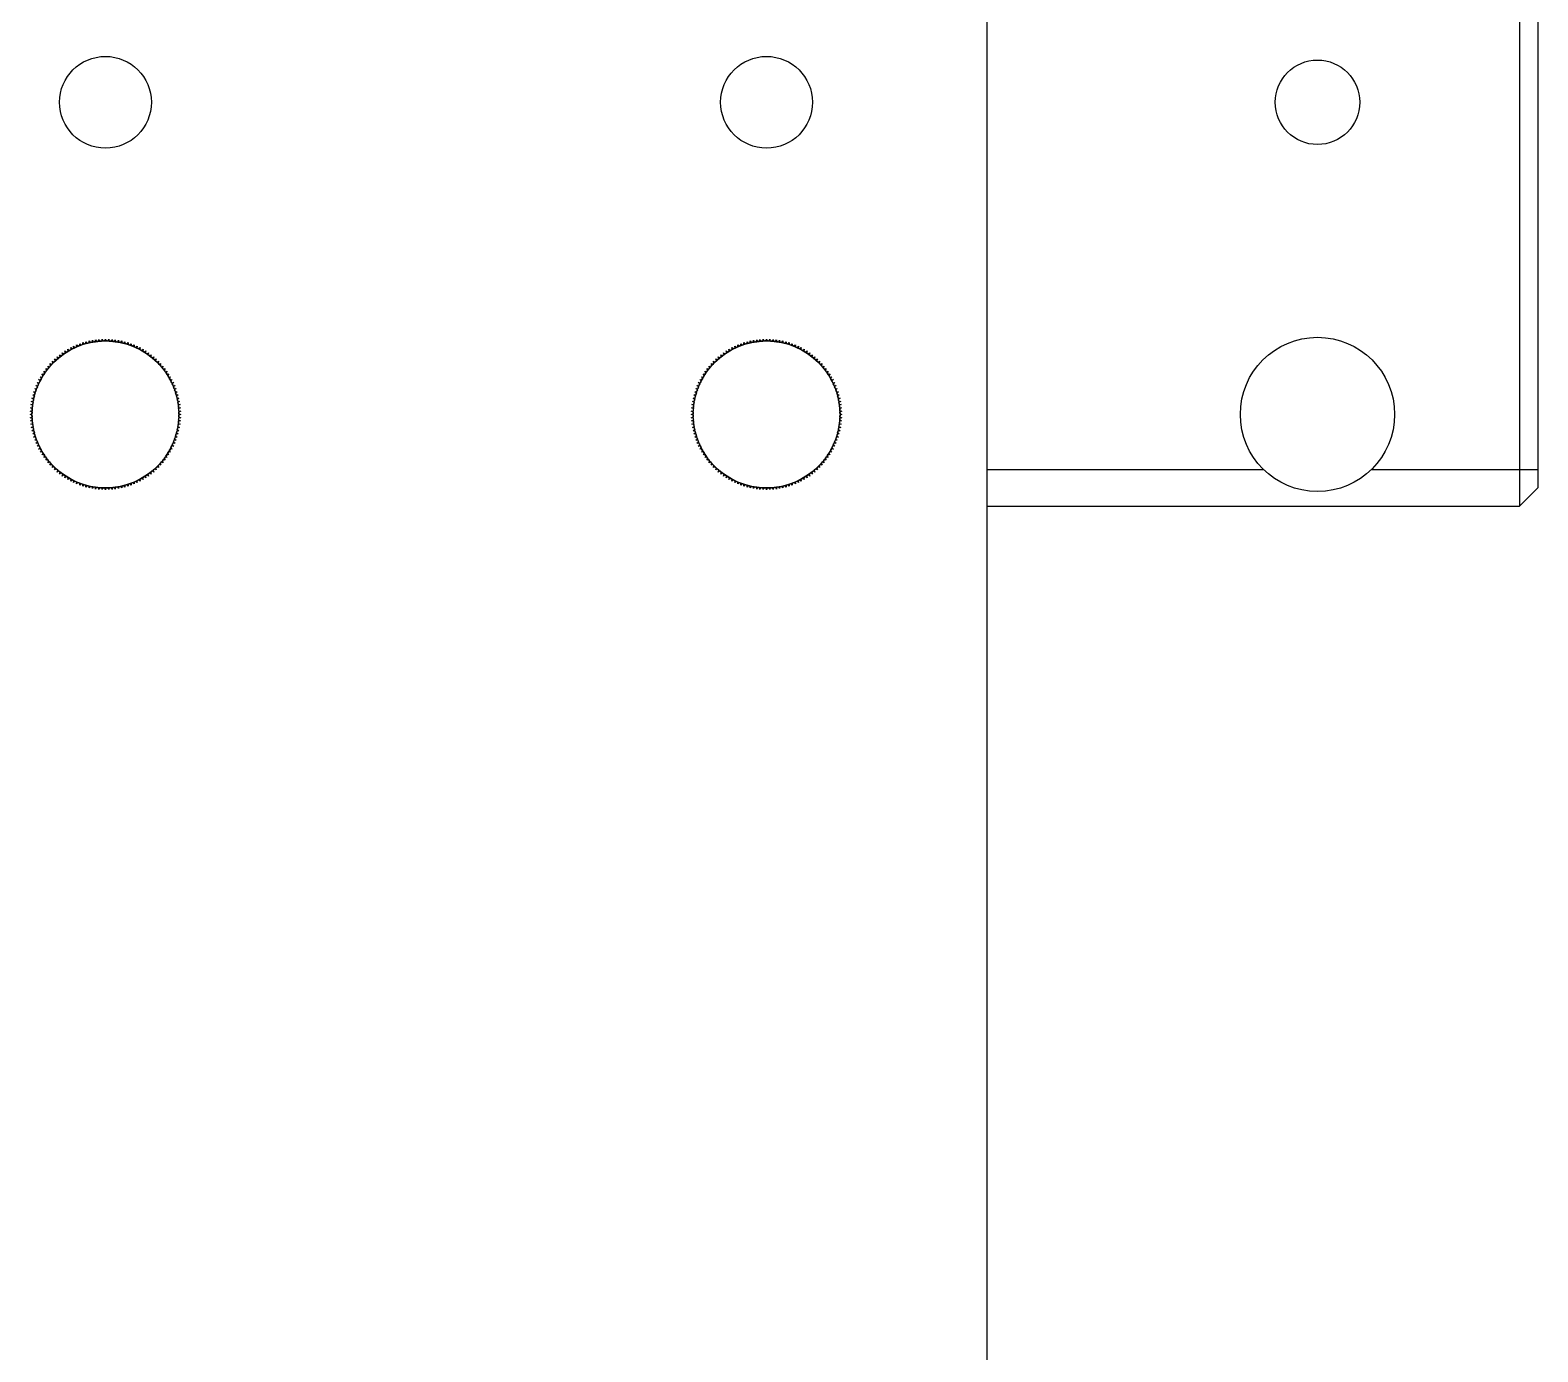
# Model space of a CAD drawing. Header units: millimetres. Extents: x 1409 to 26878, y 589 to 5187.
# Drawn here: x 9309.32 to 9350.37, y 2010.78 to 2046.77 of the extents above; entities that cross this region are included whole.
import ezdxf

# ---------------------------------------------------------------- set-up
doc = ezdxf.new("R2010")
doc.units = ezdxf.units.MM
doc.layers.add('02___PRT_ALL_AXES', color=7, linetype='Continuous')

msp = doc.modelspace()

# ---------------------------------------------------------------- linework, layer by layer
at = {"color": 7, "linetype": 'Continuous'}
for p, q in [((9335.3706, 2123.8091), (9335.3706, 1788.8091)), ((9349.8706, 2063.8091), (9349.8706, 2033.8091)), ((9350.3706, 2063.3091), (9350.3706, 2034.3091)), ((9310.5043, 2038.1671), (9310.5376, 2038.1274)), ((9310.5133, 2038.116), (9310.5043, 2038.1671)), ((9310.5861, 2038.2031), (9310.6177, 2038.162)), ((9310.5929, 2038.1517), (9310.5861, 2038.2031)), ((9310.674, 2038.1839), (9310.6695, 2038.2355)), ((9310.6695, 2038.2355), (9310.6992, 2038.1931)), ((9310.7565, 2038.2125), (9310.7542, 2038.2643)), ((9310.7542, 2038.2643), (9310.782, 2038.2206)), ((9310.8401, 2038.2375), (9310.8401, 2038.2893)), ((9310.8401, 2038.2893), (9310.866, 2038.2444)), ((9310.9247, 2038.2588), (9310.9269, 2038.3105)), ((9310.9269, 2038.3105), (9310.9509, 2038.2646)), ((9311.0102, 2038.2764), (9311.0147, 2038.328)), ((9311.0147, 2038.328), (9311.0366, 2038.281)), ((9311.0963, 2038.2902), (9311.1031, 2038.3416)), ((9311.1031, 2038.3416), (9311.1229, 2038.2937)), ((9311.183, 2038.3003), (9311.192, 2038.3513)), ((9311.192, 2038.3513), (9311.2097, 2038.3026)), ((9311.27, 2038.3066), (9311.2812, 2038.3572)), ((9311.2812, 2038.3572), (9311.2968, 2038.3078)), ((9311.3572, 2038.3091), (9311.3706, 2038.3591)), ((9311.3706, 2038.3591), (9311.3841, 2038.3091)), ((9311.4445, 2038.3078), (9311.4601, 2038.3572)), ((9311.4601, 2038.3572), (9311.4713, 2038.3066)), ((9311.5316, 2038.3026), (9311.5493, 2038.3513)), ((9311.5493, 2038.3513), (9311.5583, 2038.3003)), ((9311.6184, 2038.2937), (9311.6382, 2038.3416)), ((9311.6382, 2038.3416), (9311.645, 2038.2902)), ((9311.7047, 2038.281), (9311.7266, 2038.328)), ((9311.7266, 2038.328), (9311.7311, 2038.2764)), ((9311.7904, 2038.2646), (9311.8143, 2038.3105)), ((9311.8143, 2038.3105), (9311.8166, 2038.2588)), ((9311.8753, 2038.2444), (9311.9012, 2038.2893)), ((9311.9012, 2038.2893), (9311.9012, 2038.2375)), ((9311.9593, 2038.2206), (9311.9871, 2038.2643)), ((9311.9871, 2038.2643), (9311.9848, 2038.2125)), ((9312.0421, 2038.1931), (9312.0718, 2038.2355)), ((9312.0718, 2038.2355), (9312.0673, 2038.1839)), ((9312.1236, 2038.162), (9312.1551, 2038.2031)), ((9312.1551, 2038.2031), (9312.1484, 2038.1517)), ((9312.2037, 2038.1274), (9312.237, 2038.1671)), ((9312.237, 2038.1671), (9312.228, 2038.116)), ((9328.5043, 2038.1671), (9328.5376, 2038.1274)), ((9328.5133, 2038.116), (9328.5043, 2038.1671)), ((9328.5861, 2038.2031), (9328.6177, 2038.162)), ((9328.5929, 2038.1517), (9328.5861, 2038.2031)), ((9328.6695, 2038.2355), (9328.6992, 2038.1931)), ((9328.674, 2038.1839), (9328.6695, 2038.2355)), ((9328.7565, 2038.2125), (9328.7542, 2038.2643)), ((9328.7542, 2038.2643), (9328.782, 2038.2206)), ((9328.8401, 2038.2375), (9328.8401, 2038.2893)), ((9328.8401, 2038.2893), (9328.866, 2038.2444)), ((9328.9247, 2038.2588), (9328.9269, 2038.3105)), ((9328.9269, 2038.3105), (9328.9509, 2038.2646)), ((9329.0102, 2038.2764), (9329.0147, 2038.328)), ((9329.0147, 2038.328), (9329.0366, 2038.281)), ((9329.0963, 2038.2902), (9329.1031, 2038.3416)), ((9329.1031, 2038.3416), (9329.1229, 2038.2937)), ((9329.183, 2038.3003), (9329.192, 2038.3513)), ((9329.192, 2038.3513), (9329.2097, 2038.3026)), ((9329.27, 2038.3066), (9329.2812, 2038.3572)), ((9329.2812, 2038.3572), (9329.2968, 2038.3078)), ((9329.3572, 2038.3091), (9329.3706, 2038.3591)), ((9329.3706, 2038.3591), (9329.3841, 2038.3091)), ((9329.4445, 2038.3078), (9329.4601, 2038.3572)), ((9329.4601, 2038.3572), (9329.4713, 2038.3066)), ((9329.5316, 2038.3026), (9329.5493, 2038.3513)), ((9329.5493, 2038.3513), (9329.5583, 2038.3003)), ((9329.6184, 2038.2937), (9329.6382, 2038.3416)), ((9329.6382, 2038.3416), (9329.645, 2038.2902)), ((9329.7047, 2038.281), (9329.7266, 2038.328)), ((9329.7266, 2038.328), (9329.7311, 2038.2764)), ((9329.7904, 2038.2646), (9329.8143, 2038.3105)), ((9329.8143, 2038.3105), (9329.8166, 2038.2588)), ((9329.8753, 2038.2444), (9329.9012, 2038.2893)), ((9329.9012, 2038.2893), (9329.9012, 2038.2375)), ((9329.9593, 2038.2206), (9329.9871, 2038.2643)), ((9329.9871, 2038.2643), (9329.9848, 2038.2125)), ((9330.0421, 2038.1931), (9330.0718, 2038.2355)), ((9330.0718, 2038.2355), (9330.0673, 2038.1839)), ((9330.1236, 2038.162), (9330.1551, 2038.2031)), ((9330.1551, 2038.2031), (9330.1484, 2038.1517)), ((9330.2037, 2038.1274), (9330.237, 2038.1671)), ((9330.237, 2038.1671), (9330.228, 2038.116)), ((9309.9211, 2037.7587), (9309.9659, 2037.7328)), ((9309.947, 2037.7138), (9309.9211, 2037.7587)), ((9309.9857, 2037.8206), (9310.0294, 2037.7927)), ((9310.0096, 2037.7746), (9309.9857, 2037.8206)), ((9310.0529, 2037.8795), (9310.0954, 2037.8498)), ((9310.0748, 2037.8326), (9310.0529, 2037.8795)), ((9310.1227, 2037.9355), (9310.1638, 2037.904)), ((9310.1425, 2037.8876), (9310.1227, 2037.9355)), ((9310.1948, 2037.9884), (9310.2345, 2037.9551)), ((9310.2125, 2037.9397), (9310.1948, 2037.9884)), ((9310.2692, 2038.0381), (9310.3074, 2038.0031)), ((9310.2848, 2037.9887), (9310.2692, 2038.0381)), ((9310.3456, 2038.0845), (9310.3823, 2038.0479)), ((9310.3591, 2038.0344), (9310.3456, 2038.0845)), ((9310.4241, 2038.1275), (9310.4591, 2038.0893)), ((9310.4353, 2038.0769), (9310.4241, 2038.1275)), ((9312.2822, 2038.0893), (9312.3172, 2038.1275)), ((9312.3172, 2038.1275), (9312.306, 2038.0769)), ((9312.359, 2038.0479), (9312.3956, 2038.0845)), ((9312.3956, 2038.0845), (9312.3822, 2038.0344)), ((9312.4339, 2038.0031), (9312.4721, 2038.0381)), ((9312.4721, 2038.0381), (9312.4565, 2037.9887)), ((9312.5068, 2037.9551), (9312.5465, 2037.9884)), ((9312.5465, 2037.9884), (9312.5288, 2037.9397)), ((9312.5775, 2037.904), (9312.6186, 2037.9355)), ((9312.6186, 2037.9355), (9312.5988, 2037.8876)), ((9312.6459, 2037.8498), (9312.6884, 2037.8795)), ((9312.6884, 2037.8795), (9312.6665, 2037.8326)), ((9312.7119, 2037.7927), (9312.7556, 2037.8206)), ((9312.7556, 2037.8206), (9312.7317, 2037.7746)), ((9312.7753, 2037.7328), (9312.8202, 2037.7587)), ((9312.8202, 2037.7587), (9312.7943, 2037.7138)), ((9327.9211, 2037.7587), (9327.9659, 2037.7328)), ((9327.947, 2037.7138), (9327.9211, 2037.7587)), ((9327.9857, 2037.8206), (9328.0294, 2037.7927)), ((9328.0096, 2037.7746), (9327.9857, 2037.8206)), ((9328.0529, 2037.8795), (9328.0954, 2037.8498)), ((9328.0748, 2037.8326), (9328.0529, 2037.8795)), ((9328.1227, 2037.9355), (9328.1638, 2037.904)), ((9328.1425, 2037.8876), (9328.1227, 2037.9355)), ((9328.1948, 2037.9884), (9328.2345, 2037.9551)), ((9328.2125, 2037.9397), (9328.1948, 2037.9884)), ((9328.2692, 2038.0381), (9328.3074, 2038.0031)), ((9328.2848, 2037.9887), (9328.2692, 2038.0381)), ((9328.3456, 2038.0845), (9328.3823, 2038.0479)), ((9328.3591, 2038.0344), (9328.3456, 2038.0845)), ((9328.4241, 2038.1275), (9328.4591, 2038.0893)), ((9328.4353, 2038.0769), (9328.4241, 2038.1275)), ((9330.2822, 2038.0893), (9330.3172, 2038.1275)), ((9330.3172, 2038.1275), (9330.306, 2038.0769)), ((9330.359, 2038.0479), (9330.3956, 2038.0845)), ((9330.3956, 2038.0845), (9330.3822, 2038.0344)), ((9330.4339, 2038.0031), (9330.4721, 2038.0381)), ((9330.4721, 2038.0381), (9330.4565, 2037.9887)), ((9330.5068, 2037.9551), (9330.5465, 2037.9884)), ((9330.5465, 2037.9884), (9330.5288, 2037.9397)), ((9330.5775, 2037.904), (9330.6186, 2037.9355)), ((9330.6186, 2037.9355), (9330.5988, 2037.8876)), ((9330.6459, 2037.8498), (9330.6884, 2037.8795)), ((9330.6884, 2037.8795), (9330.6665, 2037.8326)), ((9330.7119, 2037.7927), (9330.7556, 2037.8206)), ((9330.7556, 2037.8206), (9330.7317, 2037.7746)), ((9330.7753, 2037.7328), (9330.8202, 2037.7587)), ((9330.8202, 2037.7587), (9330.7943, 2037.7138)), ((9309.5953, 2037.3341), (9309.6453, 2037.3207)), ((9309.6319, 2037.2975), (9309.5953, 2037.3341)), ((9309.6417, 2037.4106), (9309.6911, 2037.395)), ((9309.6767, 2037.3724), (9309.6417, 2037.4106)), ((9309.6914, 2037.485), (9309.7401, 2037.4672)), ((9309.7247, 2037.4453), (9309.6914, 2037.485)), ((9309.7443, 2037.5571), (9309.7921, 2037.5373)), ((9309.7758, 2037.516), (9309.7443, 2037.5571)), ((9309.8003, 2037.6269), (9309.8472, 2037.605)), ((9309.83, 2037.5844), (9309.8003, 2037.6269)), ((9309.8592, 2037.6941), (9309.9052, 2037.6702)), ((9309.8871, 2037.6504), (9309.8592, 2037.6941)), ((9312.8361, 2037.6702), (9312.8821, 2037.6941)), ((9312.8821, 2037.6941), (9312.8542, 2037.6504)), ((9312.8941, 2037.605), (9312.941, 2037.6269)), ((9312.941, 2037.6269), (9312.9113, 2037.5844)), ((9312.9492, 2037.5373), (9312.997, 2037.5571)), ((9312.997, 2037.5571), (9312.9655, 2037.516)), ((9313.0012, 2037.4672), (9313.0499, 2037.485)), ((9313.0499, 2037.485), (9313.0166, 2037.4453)), ((9313.0502, 2037.395), (9313.0996, 2037.4106)), ((9313.0996, 2037.4106), (9313.0646, 2037.3724)), ((9313.096, 2037.3207), (9313.146, 2037.3341)), ((9313.146, 2037.3341), (9313.1094, 2037.2975)), ((9327.5953, 2037.3341), (9327.6453, 2037.3207)), ((9327.6319, 2037.2975), (9327.5953, 2037.3341)), ((9327.6417, 2037.4106), (9327.6911, 2037.395)), ((9327.6767, 2037.3724), (9327.6417, 2037.4106)), ((9327.6914, 2037.485), (9327.7401, 2037.4672)), ((9327.7247, 2037.4453), (9327.6914, 2037.485)), ((9327.7443, 2037.5571), (9327.7921, 2037.5373)), ((9327.7758, 2037.516), (9327.7443, 2037.5571)), ((9327.8003, 2037.6269), (9327.8472, 2037.605)), ((9327.83, 2037.5844), (9327.8003, 2037.6269)), ((9327.8592, 2037.6941), (9327.9052, 2037.6702)), ((9327.8871, 2037.6504), (9327.8592, 2037.6941)), ((9330.8361, 2037.6702), (9330.8821, 2037.6941)), ((9330.8821, 2037.6941), (9330.8542, 2037.6504)), ((9330.8941, 2037.605), (9330.941, 2037.6269)), ((9330.941, 2037.6269), (9330.9113, 2037.5844)), ((9330.9492, 2037.5373), (9330.997, 2037.5571)), ((9330.997, 2037.5571), (9330.9655, 2037.516)), ((9331.0012, 2037.4672), (9331.0499, 2037.485)), ((9331.0499, 2037.485), (9331.0166, 2037.4453)), ((9331.0502, 2037.395), (9331.0996, 2037.4106)), ((9331.0996, 2037.4106), (9331.0646, 2037.3724)), ((9331.096, 2037.3207), (9331.146, 2037.3341)), ((9331.146, 2037.3341), (9331.1094, 2037.2975)), ((9309.4155, 2036.9256), (9309.4673, 2036.9233)), ((9309.4592, 2036.8977), (9309.4155, 2036.9256)), ((9309.4443, 2037.0103), (9309.4959, 2037.0058)), ((9309.4867, 2036.9806), (9309.4443, 2037.0103)), ((9309.4767, 2037.0936), (9309.5281, 2037.0869)), ((9309.5178, 2037.0621), (9309.4767, 2037.0936)), ((9309.5127, 2037.1755), (9309.5637, 2037.1665)), ((9309.5524, 2037.1422), (9309.5127, 2037.1755)), ((9309.5523, 2037.2557), (9309.6029, 2037.2445)), ((9309.5905, 2037.2207), (9309.5523, 2037.2557)), ((9313.1384, 2037.2445), (9313.189, 2037.2557)), ((9313.189, 2037.2557), (9313.1508, 2037.2207)), ((9313.1776, 2037.1665), (9313.2286, 2037.1755)), ((9313.2286, 2037.1755), (9313.1889, 2037.1422)), ((9313.2132, 2037.0869), (9313.2646, 2037.0936)), ((9313.2646, 2037.0936), (9313.2235, 2037.0621)), ((9313.2454, 2037.0058), (9313.297, 2037.0103)), ((9313.297, 2037.0103), (9313.2546, 2036.9806)), ((9313.274, 2036.9233), (9313.3258, 2036.9256)), ((9313.3258, 2036.9256), (9313.2821, 2036.8977)), ((9327.4155, 2036.9256), (9327.4673, 2036.9233)), ((9327.4592, 2036.8977), (9327.4155, 2036.9256)), ((9327.4443, 2037.0103), (9327.4959, 2037.0058)), ((9327.4867, 2036.9806), (9327.4443, 2037.0103)), ((9327.4767, 2037.0936), (9327.5281, 2037.0869)), ((9327.5178, 2037.0621), (9327.4767, 2037.0936)), ((9327.5127, 2037.1755), (9327.5637, 2037.1665)), ((9327.5524, 2037.1422), (9327.5127, 2037.1755)), ((9327.5523, 2037.2557), (9327.6029, 2037.2445)), ((9327.5905, 2037.2207), (9327.5523, 2037.2557)), ((9331.1384, 2037.2445), (9331.189, 2037.2557)), ((9331.189, 2037.2557), (9331.1508, 2037.2207)), ((9331.1776, 2037.1665), (9331.2286, 2037.1755)), ((9331.2286, 2037.1755), (9331.1889, 2037.1422)), ((9331.2132, 2037.0869), (9331.2646, 2037.0936)), ((9331.2646, 2037.0936), (9331.2235, 2037.0621)), ((9331.2454, 2037.0058), (9331.297, 2037.0103)), ((9331.297, 2037.0103), (9331.2546, 2036.9806)), ((9331.274, 2036.9233), (9331.3258, 2036.9256)), ((9331.3258, 2036.9256), (9331.2821, 2036.8977)), ((9309.3284, 2036.4878), (9309.3795, 2036.4968)), ((9309.3382, 2036.5767), (9309.3896, 2036.5835)), ((9309.3861, 2036.5569), (9309.3382, 2036.5767)), ((9309.3518, 2036.6651), (9309.4034, 2036.6696)), ((9309.3987, 2036.6432), (9309.3518, 2036.6651)), ((9309.3692, 2036.7528), (9309.421, 2036.7551)), ((9309.4152, 2036.7289), (9309.3692, 2036.7528)), ((9309.3905, 2036.8397), (9309.4423, 2036.8397)), ((9309.4354, 2036.8138), (9309.3905, 2036.8397)), ((9313.299, 2036.8397), (9313.3508, 2036.8397)), ((9313.3508, 2036.8397), (9313.3059, 2036.8138)), ((9313.3203, 2036.7551), (9313.3721, 2036.7528)), ((9313.3721, 2036.7528), (9313.3261, 2036.7289)), ((9313.3379, 2036.6696), (9313.3895, 2036.6651)), ((9313.3895, 2036.6651), (9313.3425, 2036.6432)), ((9313.3517, 2036.5835), (9313.4031, 2036.5767)), ((9313.4031, 2036.5767), (9313.3552, 2036.5569)), ((9313.3618, 2036.4968), (9313.4128, 2036.4878)), ((9327.3284, 2036.4878), (9327.3795, 2036.4968)), ((9327.3382, 2036.5767), (9327.3896, 2036.5835)), ((9327.3861, 2036.5569), (9327.3382, 2036.5767)), ((9327.3518, 2036.6651), (9327.4034, 2036.6696)), ((9327.3987, 2036.6432), (9327.3518, 2036.6651)), ((9327.3692, 2036.7528), (9327.421, 2036.7551)), ((9327.4152, 2036.7289), (9327.3692, 2036.7528)), ((9327.3905, 2036.8397), (9327.4423, 2036.8397)), ((9327.4354, 2036.8138), (9327.3905, 2036.8397)), ((9331.299, 2036.8397), (9331.3508, 2036.8397)), ((9331.3508, 2036.8397), (9331.3059, 2036.8138)), ((9331.3203, 2036.7551), (9331.3721, 2036.7528)), ((9331.3721, 2036.7528), (9331.3261, 2036.7289)), ((9331.3379, 2036.6696), (9331.3895, 2036.6651)), ((9331.3895, 2036.6651), (9331.3425, 2036.6432)), ((9331.3517, 2036.5835), (9331.4031, 2036.5767)), ((9331.4031, 2036.5767), (9331.3552, 2036.5569)), ((9331.3618, 2036.4968), (9331.4128, 2036.4878)), ((9309.3206, 2036.3091), (9309.3707, 2036.3225)), ((9309.3707, 2036.2957), (9309.3206, 2036.3091)), ((9309.3226, 2036.3986), (9309.3732, 2036.4098)), ((9309.372, 2036.383), (9309.3226, 2036.3986)), ((9309.3226, 2036.2197), (9309.372, 2036.2353)), ((9309.3732, 2036.2085), (9309.3226, 2036.2197)), ((9309.3771, 2036.4701), (9309.3284, 2036.4878)), ((9309.3284, 2036.1305), (9309.3771, 2036.1482)), ((9309.3795, 2036.1215), (9309.3284, 2036.1305)), ((9313.4128, 2036.1305), (9313.3618, 2036.1215)), ((9313.4128, 2036.4878), (9313.3642, 2036.4701)), ((9313.3642, 2036.1482), (9313.4128, 2036.1305)), ((9313.3681, 2036.4098), (9313.4187, 2036.3986)), ((9313.4187, 2036.2197), (9313.3681, 2036.2085)), ((9313.4187, 2036.3986), (9313.3693, 2036.383)), ((9313.3693, 2036.2353), (9313.4187, 2036.2197)), ((9313.3706, 2036.3225), (9313.4206, 2036.3091)), ((9313.4206, 2036.3091), (9313.3706, 2036.2957)), ((9327.3206, 2036.3091), (9327.3707, 2036.3225)), ((9327.3707, 2036.2957), (9327.3206, 2036.3091)), ((9327.3226, 2036.3986), (9327.3732, 2036.4098)), ((9327.372, 2036.383), (9327.3226, 2036.3986)), ((9327.3226, 2036.2197), (9327.372, 2036.2353)), ((9327.3732, 2036.2085), (9327.3226, 2036.2197)), ((9327.3771, 2036.4701), (9327.3284, 2036.4878)), ((9327.3284, 2036.1305), (9327.3771, 2036.1482)), ((9327.3795, 2036.1215), (9327.3284, 2036.1305)), ((9331.4128, 2036.1305), (9331.3618, 2036.1215)), ((9331.4128, 2036.4878), (9331.3642, 2036.4701)), ((9331.3642, 2036.1482), (9331.4128, 2036.1305)), ((9331.3681, 2036.4098), (9331.4187, 2036.3986)), ((9331.4187, 2036.2197), (9331.3681, 2036.2085)), ((9331.4187, 2036.3986), (9331.3693, 2036.383)), ((9331.3693, 2036.2353), (9331.4187, 2036.2197)), ((9331.3706, 2036.3225), (9331.4206, 2036.3091)), ((9331.4206, 2036.3091), (9331.3706, 2036.2957)), ((9309.3382, 2036.0416), (9309.3861, 2036.0614)), ((9309.3896, 2036.0348), (9309.3382, 2036.0416)), ((9309.3518, 2035.9532), (9309.3987, 2035.9751)), ((9309.4034, 2035.9486), (9309.3518, 2035.9532)), ((9309.3692, 2035.8654), (9309.4152, 2035.8894)), ((9309.421, 2035.8632), (9309.3692, 2035.8654)), ((9309.3905, 2035.7786), (9309.4354, 2035.8045)), ((9309.4423, 2035.7786), (9309.3905, 2035.7786)), ((9309.4155, 2035.6927), (9309.4592, 2035.7205)), ((9309.4673, 2035.6949), (9309.4155, 2035.6927)), ((9313.3258, 2035.6927), (9313.274, 2035.6949)), ((9313.2821, 2035.7205), (9313.3258, 2035.6927)), ((9313.3508, 2035.7786), (9313.299, 2035.7786)), ((9313.3059, 2035.8045), (9313.3508, 2035.7786)), ((9313.3721, 2035.8654), (9313.3203, 2035.8632)), ((9313.3261, 2035.8894), (9313.3721, 2035.8654)), ((9313.3895, 2035.9532), (9313.3379, 2035.9486)), ((9313.3425, 2035.9751), (9313.3895, 2035.9532)), ((9313.4031, 2036.0416), (9313.3517, 2036.0348)), ((9313.3552, 2036.0614), (9313.4031, 2036.0416)), ((9327.3382, 2036.0416), (9327.3861, 2036.0614)), ((9327.3896, 2036.0348), (9327.3382, 2036.0416)), ((9327.3518, 2035.9532), (9327.3987, 2035.9751)), ((9327.4034, 2035.9486), (9327.3518, 2035.9532)), ((9327.3692, 2035.8654), (9327.4152, 2035.8894)), ((9327.421, 2035.8632), (9327.3692, 2035.8654)), ((9327.3905, 2035.7786), (9327.4354, 2035.8045)), ((9327.4423, 2035.7786), (9327.3905, 2035.7786)), ((9327.4155, 2035.6927), (9327.4592, 2035.7205)), ((9327.4673, 2035.6949), (9327.4155, 2035.6927)), ((9331.3258, 2035.6927), (9331.274, 2035.6949)), ((9331.2821, 2035.7205), (9331.3258, 2035.6927)), ((9331.3508, 2035.7786), (9331.299, 2035.7786)), ((9331.3059, 2035.8045), (9331.3508, 2035.7786)), ((9331.3721, 2035.8654), (9331.3203, 2035.8632)), ((9331.3261, 2035.8894), (9331.3721, 2035.8654)), ((9331.3895, 2035.9532), (9331.3379, 2035.9486)), ((9331.3425, 2035.9751), (9331.3895, 2035.9532)), ((9331.4031, 2036.0416), (9331.3517, 2036.0348)), ((9331.3552, 2036.0614), (9331.4031, 2036.0416)), ((9309.4443, 2035.608), (9309.4867, 2035.6377)), ((9309.4959, 2035.6125), (9309.4443, 2035.608)), ((9309.4767, 2035.5246), (9309.5178, 2035.5562)), ((9309.5281, 2035.5314), (9309.4767, 2035.5246)), ((9309.5127, 2035.4428), (9309.5524, 2035.4761)), ((9309.5637, 2035.4518), (9309.5127, 2035.4428)), ((9309.5523, 2035.3626), (9309.5905, 2035.3976)), ((9309.6029, 2035.3738), (9309.5523, 2035.3626)), ((9309.5953, 2035.2841), (9309.6319, 2035.3208)), ((9309.6453, 2035.2975), (9309.5953, 2035.2841)), ((9313.146, 2035.2841), (9313.096, 2035.2975)), ((9313.1094, 2035.3208), (9313.146, 2035.2841)), ((9313.189, 2035.3626), (9313.1384, 2035.3738)), ((9313.1508, 2035.3976), (9313.189, 2035.3626)), ((9313.2286, 2035.4428), (9313.1776, 2035.4518)), ((9313.1889, 2035.4761), (9313.2286, 2035.4428)), ((9313.2646, 2035.5246), (9313.2132, 2035.5314)), ((9313.2235, 2035.5562), (9313.2646, 2035.5246)), ((9313.297, 2035.608), (9313.2454, 2035.6125)), ((9313.2546, 2035.6377), (9313.297, 2035.608)), ((9327.4443, 2035.608), (9327.4867, 2035.6377)), ((9327.4959, 2035.6125), (9327.4443, 2035.608)), ((9327.4767, 2035.5246), (9327.5178, 2035.5562)), ((9327.5281, 2035.5314), (9327.4767, 2035.5246)), ((9327.5127, 2035.4428), (9327.5524, 2035.4761)), ((9327.5637, 2035.4518), (9327.5127, 2035.4428)), ((9327.5523, 2035.3626), (9327.5905, 2035.3976)), ((9327.6029, 2035.3738), (9327.5523, 2035.3626)), ((9327.5953, 2035.2841), (9327.6319, 2035.3208)), ((9327.6453, 2035.2975), (9327.5953, 2035.2841)), ((9331.146, 2035.2841), (9331.096, 2035.2975)), ((9331.1094, 2035.3208), (9331.146, 2035.2841)), ((9331.189, 2035.3626), (9331.1384, 2035.3738)), ((9331.1508, 2035.3976), (9331.189, 2035.3626)), ((9331.2286, 2035.4428), (9331.1776, 2035.4518)), ((9331.1889, 2035.4761), (9331.2286, 2035.4428)), ((9331.2646, 2035.5246), (9331.2132, 2035.5314)), ((9331.2235, 2035.5562), (9331.2646, 2035.5246)), ((9331.297, 2035.608), (9331.2454, 2035.6125)), ((9331.2546, 2035.6377), (9331.297, 2035.608)), ((9309.6417, 2035.2077), (9309.6767, 2035.2459)), ((9309.6911, 2035.2233), (9309.6417, 2035.2077)), ((9309.6914, 2035.1333), (9309.7247, 2035.173)), ((9309.7401, 2035.151), (9309.6914, 2035.1333)), ((9309.7443, 2035.0612), (9309.7758, 2035.1023)), ((9309.7921, 2035.081), (9309.7443, 2035.0612)), ((9309.8003, 2034.9914), (9309.83, 2035.0339)), ((9309.8472, 2035.0133), (9309.8003, 2034.9914)), ((9309.8592, 2034.9242), (9309.8871, 2034.9679)), ((9309.9052, 2034.9481), (9309.8592, 2034.9242)), ((9309.9211, 2034.8596), (9309.947, 2034.9044)), ((9309.9659, 2034.8855), (9309.9211, 2034.8596)), ((9312.8202, 2034.8596), (9312.7753, 2034.8855)), ((9312.7943, 2034.9044), (9312.8202, 2034.8596)), ((9312.8821, 2034.9242), (9312.8361, 2034.9481)), ((9312.8542, 2034.9679), (9312.8821, 2034.9242)), ((9312.941, 2034.9914), (9312.8941, 2035.0133)), ((9312.9113, 2035.0339), (9312.941, 2034.9914)), ((9312.997, 2035.0612), (9312.9492, 2035.081)), ((9312.9655, 2035.1023), (9312.997, 2035.0612)), ((9313.0499, 2035.1333), (9313.0012, 2035.151)), ((9313.0166, 2035.173), (9313.0499, 2035.1333)), ((9313.0996, 2035.2077), (9313.0502, 2035.2233)), ((9313.0646, 2035.2459), (9313.0996, 2035.2077)), ((9327.6417, 2035.2077), (9327.6767, 2035.2459)), ((9327.6911, 2035.2233), (9327.6417, 2035.2077)), ((9327.6914, 2035.1333), (9327.7247, 2035.173)), ((9327.7401, 2035.151), (9327.6914, 2035.1333)), ((9327.7443, 2035.0612), (9327.7758, 2035.1023)), ((9327.7921, 2035.081), (9327.7443, 2035.0612)), ((9327.8003, 2034.9914), (9327.83, 2035.0339)), ((9327.8472, 2035.0133), (9327.8003, 2034.9914)), ((9327.8592, 2034.9242), (9327.8871, 2034.9679)), ((9327.9052, 2034.9481), (9327.8592, 2034.9242)), ((9327.9211, 2034.8596), (9327.947, 2034.9044)), ((9327.9659, 2034.8855), (9327.9211, 2034.8596)), ((9330.8202, 2034.8596), (9330.7753, 2034.8855)), ((9330.7943, 2034.9044), (9330.8202, 2034.8596)), ((9330.8821, 2034.9242), (9330.8361, 2034.9481)), ((9330.8542, 2034.9679), (9330.8821, 2034.9242)), ((9330.941, 2034.9914), (9330.8941, 2035.0133)), ((9330.9113, 2035.0339), (9330.941, 2034.9914)), ((9330.997, 2035.0612), (9330.9492, 2035.081)), ((9330.9655, 2035.1023), (9330.997, 2035.0612)), ((9331.0499, 2035.1333), (9331.0012, 2035.151)), ((9331.0166, 2035.173), (9331.0499, 2035.1333)), ((9331.0996, 2035.2077), (9331.0502, 2035.2233)), ((9331.0646, 2035.2459), (9331.0996, 2035.2077)), ((9309.9857, 2034.7977), (9310.0096, 2034.8437)), ((9310.0294, 2034.8256), (9309.9857, 2034.7977)), ((9310.0529, 2034.7387), (9310.0748, 2034.7857)), ((9310.0954, 2034.7685), (9310.0529, 2034.7387)), ((9310.1227, 2034.6828), (9310.1425, 2034.7306)), ((9310.1638, 2034.7143), (9310.1227, 2034.6828)), ((9310.1948, 2034.6299), (9310.2125, 2034.6786)), ((9310.2345, 2034.6632), (9310.1948, 2034.6299)), ((9310.2692, 2034.5802), (9310.2848, 2034.6296)), ((9310.3074, 2034.6152), (9310.2692, 2034.5802)), ((9310.3456, 2034.5338), (9310.3591, 2034.5838)), ((9310.3823, 2034.5704), (9310.3456, 2034.5338)), ((9310.4241, 2034.4908), (9310.4353, 2034.5413)), ((9310.4591, 2034.529), (9310.4241, 2034.4908)), ((9310.5043, 2034.4512), (9310.5133, 2034.5022)), ((9310.5376, 2034.4909), (9310.5043, 2034.4512)), ((9310.5861, 2034.4152), (9310.5929, 2034.4665)), ((9310.6177, 2034.4563), (9310.5861, 2034.4152)), ((9312.1551, 2034.4152), (9312.1236, 2034.4563)), ((9312.1484, 2034.4665), (9312.1551, 2034.4152)), ((9312.237, 2034.4512), (9312.2037, 2034.4909)), ((9312.228, 2034.5022), (9312.237, 2034.4512)), ((9312.3172, 2034.4908), (9312.2822, 2034.529)), ((9312.306, 2034.5413), (9312.3172, 2034.4908)), ((9312.3956, 2034.5338), (9312.359, 2034.5704)), ((9312.3822, 2034.5838), (9312.3956, 2034.5338)), ((9312.4721, 2034.5802), (9312.4339, 2034.6152)), ((9312.4565, 2034.6296), (9312.4721, 2034.5802)), ((9312.5465, 2034.6299), (9312.5068, 2034.6632)), ((9312.5288, 2034.6786), (9312.5465, 2034.6299)), ((9312.6186, 2034.6828), (9312.5775, 2034.7143)), ((9312.5988, 2034.7306), (9312.6186, 2034.6828)), ((9312.6884, 2034.7387), (9312.6459, 2034.7685)), ((9312.6665, 2034.7857), (9312.6884, 2034.7387)), ((9312.7556, 2034.7977), (9312.7119, 2034.8256)), ((9312.7317, 2034.8437), (9312.7556, 2034.7977)), ((9327.9857, 2034.7977), (9328.0096, 2034.8437)), ((9328.0294, 2034.8256), (9327.9857, 2034.7977)), ((9328.0529, 2034.7387), (9328.0748, 2034.7857)), ((9328.0954, 2034.7685), (9328.0529, 2034.7387)), ((9328.1227, 2034.6828), (9328.1425, 2034.7306)), ((9328.1638, 2034.7143), (9328.1227, 2034.6828)), ((9328.1948, 2034.6299), (9328.2125, 2034.6786)), ((9328.2345, 2034.6632), (9328.1948, 2034.6299)), ((9328.2692, 2034.5802), (9328.2848, 2034.6296)), ((9328.3074, 2034.6152), (9328.2692, 2034.5802)), ((9328.3456, 2034.5338), (9328.3591, 2034.5838)), ((9328.3823, 2034.5704), (9328.3456, 2034.5338)), ((9328.4241, 2034.4908), (9328.4353, 2034.5413)), ((9328.4591, 2034.529), (9328.4241, 2034.4908)), ((9328.5043, 2034.4512), (9328.5133, 2034.5022)), ((9328.5376, 2034.4909), (9328.5043, 2034.4512)), ((9328.5861, 2034.4152), (9328.5929, 2034.4665)), ((9328.6177, 2034.4563), (9328.5861, 2034.4152)), ((9330.1551, 2034.4152), (9330.1236, 2034.4563)), ((9330.1484, 2034.4665), (9330.1551, 2034.4152)), ((9330.237, 2034.4512), (9330.2037, 2034.4909)), ((9330.228, 2034.5022), (9330.237, 2034.4512)), ((9330.3172, 2034.4908), (9330.2822, 2034.529)), ((9330.306, 2034.5413), (9330.3172, 2034.4908)), ((9330.3956, 2034.5338), (9330.359, 2034.5704)), ((9330.3822, 2034.5838), (9330.3956, 2034.5338)), ((9330.4721, 2034.5802), (9330.4339, 2034.6152)), ((9330.4565, 2034.6296), (9330.4721, 2034.5802)), ((9330.5465, 2034.6299), (9330.5068, 2034.6632)), ((9330.5288, 2034.6786), (9330.5465, 2034.6299)), ((9330.6186, 2034.6828), (9330.5775, 2034.7143)), ((9330.5988, 2034.7306), (9330.6186, 2034.6828)), ((9330.6884, 2034.7387), (9330.6459, 2034.7685)), ((9330.6665, 2034.7857), (9330.6884, 2034.7387)), ((9330.7556, 2034.7977), (9330.7119, 2034.8256)), ((9330.7317, 2034.8437), (9330.7556, 2034.7977)), ((9345.8403, 2034.8091), (9350.3706, 2034.8091)), ((9310.6695, 2034.3828), (9310.674, 2034.4344)), ((9310.6992, 2034.4252), (9310.6695, 2034.3828)), ((9310.7542, 2034.354), (9310.7565, 2034.4058)), ((9310.782, 2034.3977), (9310.7542, 2034.354)), ((9310.8401, 2034.329), (9310.8401, 2034.3808)), ((9310.866, 2034.3739), (9310.8401, 2034.329)), ((9310.9269, 2034.3077), (9310.9247, 2034.3595)), ((9310.9509, 2034.3537), (9310.9269, 2034.3077)), ((9311.0147, 2034.2903), (9311.0102, 2034.3419)), ((9311.0366, 2034.3372), (9311.0147, 2034.2903)), ((9311.1031, 2034.2767), (9311.0963, 2034.328)), ((9311.1229, 2034.3245), (9311.1031, 2034.2767)), ((9311.192, 2034.2669), (9311.183, 2034.318)), ((9311.2097, 2034.3156), (9311.192, 2034.2669)), ((9311.2812, 2034.2611), (9311.27, 2034.3117)), ((9311.2968, 2034.3105), (9311.2812, 2034.2611)), ((9311.3706, 2034.2591), (9311.3572, 2034.3092)), ((9311.3841, 2034.3092), (9311.3706, 2034.2591)), ((9311.4601, 2034.2611), (9311.4445, 2034.3105)), ((9311.4713, 2034.3117), (9311.4601, 2034.2611)), ((9311.5493, 2034.2669), (9311.5316, 2034.3156)), ((9311.5583, 2034.318), (9311.5493, 2034.2669)), ((9311.6382, 2034.2767), (9311.6184, 2034.3245)), ((9311.645, 2034.328), (9311.6382, 2034.2767)), ((9311.7266, 2034.2903), (9311.7047, 2034.3372)), ((9311.7311, 2034.3419), (9311.7266, 2034.2903)), ((9311.8143, 2034.3077), (9311.7904, 2034.3537)), ((9311.8166, 2034.3595), (9311.8143, 2034.3077)), ((9311.9012, 2034.329), (9311.8753, 2034.3739)), ((9311.9012, 2034.3808), (9311.9012, 2034.329)), ((9311.9871, 2034.354), (9311.9593, 2034.3977)), ((9311.9848, 2034.4058), (9311.9871, 2034.354)), ((9312.0718, 2034.3828), (9312.0421, 2034.4252)), ((9312.0673, 2034.4344), (9312.0718, 2034.3828)), ((9328.6695, 2034.3828), (9328.674, 2034.4344)), ((9328.6992, 2034.4252), (9328.6695, 2034.3828)), ((9328.7542, 2034.354), (9328.7565, 2034.4058)), ((9328.782, 2034.3977), (9328.7542, 2034.354)), ((9328.8401, 2034.329), (9328.8401, 2034.3808)), ((9328.866, 2034.3739), (9328.8401, 2034.329)), ((9328.9269, 2034.3077), (9328.9247, 2034.3595)), ((9328.9509, 2034.3537), (9328.9269, 2034.3077)), ((9329.0147, 2034.2903), (9329.0102, 2034.3419)), ((9329.0366, 2034.3372), (9329.0147, 2034.2903)), ((9329.1031, 2034.2767), (9329.0963, 2034.328)), ((9329.1229, 2034.3245), (9329.1031, 2034.2767)), ((9329.192, 2034.2669), (9329.183, 2034.318)), ((9329.2097, 2034.3156), (9329.192, 2034.2669)), ((9329.2812, 2034.2611), (9329.27, 2034.3117)), ((9329.2968, 2034.3105), (9329.2812, 2034.2611)), ((9329.3706, 2034.2591), (9329.3572, 2034.3092)), ((9329.3841, 2034.3092), (9329.3706, 2034.2591)), ((9329.4601, 2034.2611), (9329.4445, 2034.3105)), ((9329.4713, 2034.3117), (9329.4601, 2034.2611)), ((9329.5493, 2034.2669), (9329.5316, 2034.3156)), ((9329.5583, 2034.318), (9329.5493, 2034.2669)), ((9329.6382, 2034.2767), (9329.6184, 2034.3245)), ((9329.645, 2034.328), (9329.6382, 2034.2767)), ((9329.7266, 2034.2903), (9329.7047, 2034.3372)), ((9329.7311, 2034.3419), (9329.7266, 2034.2903)), ((9329.8143, 2034.3077), (9329.7904, 2034.3537)), ((9329.8166, 2034.3595), (9329.8143, 2034.3077)), ((9329.9012, 2034.329), (9329.8753, 2034.3739)), ((9329.9012, 2034.3808), (9329.9012, 2034.329)), ((9329.9871, 2034.354), (9329.9593, 2034.3977)), ((9329.9848, 2034.4058), (9329.9871, 2034.354)), ((9330.0718, 2034.3828), (9330.0421, 2034.4252)), ((9330.0673, 2034.4344), (9330.0718, 2034.3828)), ((9350.3706, 2034.3091), (9349.8706, 2033.8091)), ((9335.3706, 2033.8091), (9349.8706, 2033.8091))]:
    msp.add_line(p, q, dxfattribs=at)
for centre, start, end in [((9311.3706, 2036.3091), 112.88416, 114.61584), ((9311.3706, 2036.3091), 110.38416, 112.11584), ((9311.3706, 2036.3091), 107.88416, 109.61584), ((9311.3706, 2036.3091), 105.38416, 107.11584), ((9311.3706, 2036.3091), 102.88416, 104.61584), ((9311.3706, 2036.3091), 100.38416, 102.11584), ((9311.3706, 2036.3091), 97.88416, 99.61584), ((9311.3706, 2036.3091), 95.38416, 97.11584), ((9311.3706, 2036.3091), 92.88416, 94.61584), ((9311.3706, 2036.3091), 90.38416, 92.11584), ((9311.3706, 2036.3091), 87.88416, 89.61584), ((9311.3706, 2036.3091), 85.38416, 87.11584), ((9311.3706, 2036.3091), 82.88416, 84.61584), ((9311.3706, 2036.3091), 80.38416, 82.11584), ((9311.3706, 2036.3091), 77.88416, 79.61584), ((9311.3706, 2036.3091), 75.38416, 77.11584), ((9311.3706, 2036.3091), 72.88416, 74.61584), ((9311.3706, 2036.3091), 70.38416, 72.11584), ((9311.3706, 2036.3091), 67.88416, 69.61584), ((9311.3706, 2036.3091), 65.38416, 67.11584), ((9329.3706, 2036.3091), 112.88416, 114.61584), ((9329.3706, 2036.3091), 110.38416, 112.11584), ((9329.3706, 2036.3091), 107.88416, 109.61584), ((9329.3706, 2036.3091), 105.38416, 107.11584), ((9329.3706, 2036.3091), 102.88416, 104.61584), ((9329.3706, 2036.3091), 100.38416, 102.11584), ((9329.3706, 2036.3091), 97.88416, 99.61584), ((9329.3706, 2036.3091), 95.38416, 97.11584), ((9329.3706, 2036.3091), 92.88416, 94.61584), ((9329.3706, 2036.3091), 90.38416, 92.11584), ((9329.3706, 2036.3091), 87.88416, 89.61584), ((9329.3706, 2036.3091), 85.38416, 87.11584), ((9329.3706, 2036.3091), 82.88416, 84.61584), ((9329.3706, 2036.3091), 80.38416, 82.11584), ((9329.3706, 2036.3091), 77.88416, 79.61584), ((9329.3706, 2036.3091), 75.38416, 77.11584), ((9329.3706, 2036.3091), 72.88416, 74.61584), ((9329.3706, 2036.3091), 70.38416, 72.11584), ((9329.3706, 2036.3091), 67.88416, 69.61584), ((9329.3706, 2036.3091), 65.38416, 67.11584), ((9311.3706, 2036.3091), 132.88416, 134.61584), ((9311.3706, 2036.3091), 130.38416, 132.11584), ((9311.3706, 2036.3091), 127.88416, 129.61584), ((9311.3706, 2036.3091), 125.38416, 127.11584), ((9311.3706, 2036.3091), 122.88416, 124.61584), ((9311.3706, 2036.3091), 120.38416, 122.11584), ((9311.3706, 2036.3091), 117.88416, 119.61584), ((9311.3706, 2036.3091), 115.38416, 117.11584), ((9311.3706, 2036.3091), 62.88416, 64.61584), ((9311.3706, 2036.3091), 60.38416, 62.11584), ((9311.3706, 2036.3091), 57.88416, 59.61584), ((9311.3706, 2036.3091), 55.38416, 57.11584), ((9311.3706, 2036.3091), 52.88416, 54.61584), ((9311.3706, 2036.3091), 50.38416, 52.11584), ((9311.3706, 2036.3091), 47.88416, 49.61584), ((9311.3706, 2036.3091), 45.38416, 47.11584), ((9329.3706, 2036.3091), 132.88416, 134.61584), ((9329.3706, 2036.3091), 130.38416, 132.11584), ((9329.3706, 2036.3091), 127.88416, 129.61584), ((9329.3706, 2036.3091), 125.38416, 127.11584), ((9329.3706, 2036.3091), 122.88416, 124.61584), ((9329.3706, 2036.3091), 120.38416, 122.11584), ((9329.3706, 2036.3091), 117.88416, 119.61584), ((9329.3706, 2036.3091), 115.38416, 117.11584), ((9329.3706, 2036.3091), 62.88416, 64.61584), ((9329.3706, 2036.3091), 60.38416, 62.11584), ((9329.3706, 2036.3091), 57.88416, 59.61584), ((9329.3706, 2036.3091), 55.38416, 57.11584), ((9329.3706, 2036.3091), 52.88416, 54.61584), ((9329.3706, 2036.3091), 50.38416, 52.11584), ((9329.3706, 2036.3091), 47.88416, 49.61584), ((9329.3706, 2036.3091), 45.38416, 47.11584), ((9311.3706, 2036.3091), 147.88416, 149.61584), ((9311.3706, 2036.3091), 145.38416, 147.11584), ((9311.3706, 2036.3091), 142.88416, 144.61584), ((9311.3706, 2036.3091), 140.38416, 142.11584), ((9311.3706, 2036.3091), 137.88416, 139.61584), ((9311.3706, 2036.3091), 135.38416, 137.11584), ((9311.3706, 2036.3091), 42.88416, 44.61584), ((9311.3706, 2036.3091), 40.38416, 42.11584), ((9311.3706, 2036.3091), 37.88416, 39.61584), ((9311.3706, 2036.3091), 35.38416, 37.11584), ((9311.3706, 2036.3091), 32.88416, 34.61584), ((9311.3706, 2036.3091), 30.38416, 32.11584), ((9329.3706, 2036.3091), 147.88416, 149.61584), ((9329.3706, 2036.3091), 145.38416, 147.11584), ((9329.3706, 2036.3091), 142.88416, 144.61584), ((9329.3706, 2036.3091), 140.38416, 142.11584), ((9329.3706, 2036.3091), 137.88416, 139.61584), ((9329.3706, 2036.3091), 135.38416, 137.11584), ((9329.3706, 2036.3091), 42.88416, 44.61584), ((9329.3706, 2036.3091), 40.38416, 42.11584), ((9329.3706, 2036.3091), 37.88416, 39.61584), ((9329.3706, 2036.3091), 35.38416, 37.11584), ((9329.3706, 2036.3091), 32.88416, 34.61584), ((9329.3706, 2036.3091), 30.38416, 32.11584), ((9311.3706, 2036.3091), 160.38416, 162.11584), ((9311.3706, 2036.3091), 157.88416, 159.61584), ((9311.3706, 2036.3091), 155.38416, 157.11584), ((9311.3706, 2036.3091), 152.88416, 154.61584), ((9311.3706, 2036.3091), 150.38416, 152.11584), ((9311.3706, 2036.3091), 27.88416, 29.61584), ((9311.3706, 2036.3091), 25.38416, 27.11584), ((9311.3706, 2036.3091), 22.88416, 24.61584), ((9311.3706, 2036.3091), 20.38416, 22.11584), ((9311.3706, 2036.3091), 17.88416, 19.61584), ((9329.3706, 2036.3091), 160.38416, 162.11584), ((9329.3706, 2036.3091), 157.88416, 159.61584), ((9329.3706, 2036.3091), 155.38416, 157.11584), ((9329.3706, 2036.3091), 152.88416, 154.61584), ((9329.3706, 2036.3091), 150.38416, 152.11584), ((9329.3706, 2036.3091), 27.88416, 29.61584), ((9329.3706, 2036.3091), 25.38416, 27.11584), ((9329.3706, 2036.3091), 22.88416, 24.61584), ((9329.3706, 2036.3091), 20.38416, 22.11584), ((9329.3706, 2036.3091), 17.88416, 19.61584), ((9311.3706, 2036.3091), 172.88416, 174.61584), ((9311.3706, 2036.3091), 170.38416, 172.11584), ((9311.3706, 2036.3091), 167.88416, 169.61584), ((9311.3706, 2036.3091), 165.38416, 167.11584), ((9311.3706, 2036.3091), 162.88416, 164.61584), ((9311.3706, 2036.3091), 15.38416, 17.11584), ((9311.3706, 2036.3091), 12.88416, 14.61584), ((9311.3706, 2036.3091), 10.38416, 12.11584), ((9311.3706, 2036.3091), 7.88416, 9.61584), ((9311.3706, 2036.3091), 5.38416, 7.11584), ((9329.3706, 2036.3091), 172.88416, 174.61584), ((9329.3706, 2036.3091), 170.38416, 172.11584), ((9329.3706, 2036.3091), 167.88416, 169.61584), ((9329.3706, 2036.3091), 165.38416, 167.11584), ((9329.3706, 2036.3091), 162.88416, 164.61584), ((9329.3706, 2036.3091), 15.38416, 17.11584), ((9329.3706, 2036.3091), 12.88416, 14.61584), ((9329.3706, 2036.3091), 10.38416, 12.11584), ((9329.3706, 2036.3091), 7.88416, 9.61584), ((9329.3706, 2036.3091), 5.38416, 7.11584), ((9311.3706, 2036.3091), 177.88416, 179.61584), ((9311.3706, 2036.3091), 180.38416, 182.11584), ((9311.3706, 2036.3091), 175.38416, 177.11584), ((9311.3706, 2036.3091), 182.88416, 184.61584), ((9311.3706, 2036.3091), 185.38416, 187.11584), ((9311.3706, 2036.3091), 352.88416, 354.61584), ((9311.3706, 2036.3091), 2.88416, 4.61584), ((9311.3706, 2036.3091), 355.38416, 357.11584), ((9311.3706, 2036.3091), 0.38416, 2.11584), ((9311.3706, 2036.3091), 357.88416, 359.61584), ((9329.3706, 2036.3091), 177.88416, 179.61584), ((9329.3706, 2036.3091), 180.38416, 182.11584), ((9329.3706, 2036.3091), 175.38416, 177.11584), ((9329.3706, 2036.3091), 182.88416, 184.61584), ((9329.3706, 2036.3091), 185.38416, 187.11584), ((9329.3706, 2036.3091), 352.88416, 354.61584), ((9329.3706, 2036.3091), 2.88416, 4.61584), ((9329.3706, 2036.3091), 355.38416, 357.11584), ((9329.3706, 2036.3091), 0.38416, 2.11584), ((9329.3706, 2036.3091), 357.88416, 359.61584), ((9311.3706, 2036.3091), 187.88416, 189.61584), ((9311.3706, 2036.3091), 190.38416, 192.11584), ((9311.3706, 2036.3091), 192.88416, 194.61584), ((9311.3706, 2036.3091), 195.38416, 197.11584), ((9311.3706, 2036.3091), 197.88416, 199.61584), ((9311.3706, 2036.3091), 340.38416, 342.11584), ((9311.3706, 2036.3091), 342.88416, 344.61584), ((9311.3706, 2036.3091), 345.38416, 347.11584), ((9311.3706, 2036.3091), 347.88416, 349.61584), ((9311.3706, 2036.3091), 350.38416, 352.11584), ((9329.3706, 2036.3091), 187.88416, 189.61584), ((9329.3706, 2036.3091), 190.38416, 192.11584), ((9329.3706, 2036.3091), 192.88416, 194.61584), ((9329.3706, 2036.3091), 195.38416, 197.11584), ((9329.3706, 2036.3091), 197.88416, 199.61584), ((9329.3706, 2036.3091), 340.38416, 342.11584), ((9329.3706, 2036.3091), 342.88416, 344.61584), ((9329.3706, 2036.3091), 345.38416, 347.11584), ((9329.3706, 2036.3091), 347.88416, 349.61584), ((9329.3706, 2036.3091), 350.38416, 352.11584), ((9311.3706, 2036.3091), 200.38416, 202.11584), ((9311.3706, 2036.3091), 202.88416, 204.61584), ((9311.3706, 2036.3091), 205.38416, 207.11584), ((9311.3706, 2036.3091), 207.88416, 209.61584), ((9311.3706, 2036.3091), 210.38416, 212.11584), ((9311.3706, 2036.3091), 327.88416, 329.61584), ((9311.3706, 2036.3091), 330.38416, 332.11584), ((9311.3706, 2036.3091), 332.88416, 334.61584), ((9311.3706, 2036.3091), 335.38416, 337.11584), ((9311.3706, 2036.3091), 337.88416, 339.61584), ((9329.3706, 2036.3091), 200.38416, 202.11584), ((9329.3706, 2036.3091), 202.88416, 204.61584), ((9329.3706, 2036.3091), 205.38416, 207.11584), ((9329.3706, 2036.3091), 207.88416, 209.61584), ((9329.3706, 2036.3091), 210.38416, 212.11584), ((9329.3706, 2036.3091), 327.88416, 329.61584), ((9329.3706, 2036.3091), 330.38416, 332.11584), ((9329.3706, 2036.3091), 332.88416, 334.61584), ((9329.3706, 2036.3091), 335.38416, 337.11584), ((9329.3706, 2036.3091), 337.88416, 339.61584), ((9311.3706, 2036.3091), 212.88416, 214.61584), ((9311.3706, 2036.3091), 215.38416, 217.11584), ((9311.3706, 2036.3091), 217.88416, 219.61584), ((9311.3706, 2036.3091), 220.38416, 222.11584), ((9311.3706, 2036.3091), 222.88416, 224.61584), ((9311.3706, 2036.3091), 225.38416, 227.11584), ((9311.3706, 2036.3091), 312.88416, 314.61584), ((9311.3706, 2036.3091), 315.38416, 317.11584), ((9311.3706, 2036.3091), 317.88416, 319.61584), ((9311.3706, 2036.3091), 320.38416, 322.11584), ((9311.3706, 2036.3091), 322.88416, 324.61584), ((9311.3706, 2036.3091), 325.38416, 327.11584), ((9329.3706, 2036.3091), 212.88416, 214.61584), ((9329.3706, 2036.3091), 215.38416, 217.11584), ((9329.3706, 2036.3091), 217.88416, 219.61584), ((9329.3706, 2036.3091), 220.38416, 222.11584), ((9329.3706, 2036.3091), 222.88416, 224.61584), ((9329.3706, 2036.3091), 225.38416, 227.11584), ((9329.3706, 2036.3091), 312.88416, 314.61584), ((9329.3706, 2036.3091), 315.38416, 317.11584), ((9329.3706, 2036.3091), 317.88416, 319.61584), ((9329.3706, 2036.3091), 320.38416, 322.11584), ((9329.3706, 2036.3091), 322.88416, 324.61584), ((9329.3706, 2036.3091), 325.38416, 327.11584), ((9311.3706, 2036.3091), 227.88416, 229.61584), ((9311.3706, 2036.3091), 230.38416, 232.11584), ((9311.3706, 2036.3091), 232.88416, 234.61584), ((9311.3706, 2036.3091), 235.38416, 237.11584), ((9311.3706, 2036.3091), 237.88416, 239.61584), ((9311.3706, 2036.3091), 240.38416, 242.11584), ((9311.3706, 2036.3091), 242.88416, 244.61584), ((9311.3706, 2036.3091), 245.38416, 247.11584), ((9311.3706, 2036.3091), 247.88416, 249.61584), ((9311.3706, 2036.3091), 290.38416, 292.11584), ((9311.3706, 2036.3091), 292.88416, 294.61584), ((9311.3706, 2036.3091), 295.38416, 297.11584), ((9311.3706, 2036.3091), 297.88416, 299.61584), ((9311.3706, 2036.3091), 300.38416, 302.11584), ((9311.3706, 2036.3091), 302.88416, 304.61584), ((9311.3706, 2036.3091), 305.38416, 307.11584), ((9311.3706, 2036.3091), 307.88416, 309.61584), ((9311.3706, 2036.3091), 310.38416, 312.11584), ((9329.3706, 2036.3091), 227.88416, 229.61584), ((9329.3706, 2036.3091), 230.38416, 232.11584), ((9329.3706, 2036.3091), 232.88416, 234.61584), ((9329.3706, 2036.3091), 235.38416, 237.11584), ((9329.3706, 2036.3091), 237.88416, 239.61584), ((9329.3706, 2036.3091), 240.38416, 242.11584), ((9329.3706, 2036.3091), 242.88416, 244.61584), ((9329.3706, 2036.3091), 245.38416, 247.11584), ((9329.3706, 2036.3091), 247.88416, 249.61584), ((9329.3706, 2036.3091), 290.38416, 292.11584), ((9329.3706, 2036.3091), 292.88416, 294.61584), ((9329.3706, 2036.3091), 295.38416, 297.11584), ((9329.3706, 2036.3091), 297.88416, 299.61584), ((9329.3706, 2036.3091), 300.38416, 302.11584), ((9329.3706, 2036.3091), 302.88416, 304.61584), ((9329.3706, 2036.3091), 305.38416, 307.11584), ((9329.3706, 2036.3091), 307.88416, 309.61584), ((9329.3706, 2036.3091), 310.38416, 312.11584), ((9311.3706, 2036.3091), 250.38416, 252.11584), ((9311.3706, 2036.3091), 252.88416, 254.61584), ((9311.3706, 2036.3091), 255.38416, 257.11584), ((9311.3706, 2036.3091), 257.88416, 259.61584), ((9311.3706, 2036.3091), 260.38416, 262.11584), ((9311.3706, 2036.3091), 262.88416, 264.61584), ((9311.3706, 2036.3091), 265.38416, 267.11584), ((9311.3706, 2036.3091), 267.88416, 269.61584), ((9311.3706, 2036.3091), 270.38416, 272.11584), ((9311.3706, 2036.3091), 272.88416, 274.61584), ((9311.3706, 2036.3091), 275.38416, 277.11584), ((9311.3706, 2036.3091), 277.88416, 279.61584), ((9311.3706, 2036.3091), 280.38416, 282.11584), ((9311.3706, 2036.3091), 282.88416, 284.61584), ((9311.3706, 2036.3091), 285.38416, 287.11584), ((9311.3706, 2036.3091), 287.88416, 289.61584), ((9329.3706, 2036.3091), 250.38416, 252.11584), ((9329.3706, 2036.3091), 252.88416, 254.61584), ((9329.3706, 2036.3091), 255.38416, 257.11584), ((9329.3706, 2036.3091), 257.88416, 259.61584), ((9329.3706, 2036.3091), 260.38416, 262.11584), ((9329.3706, 2036.3091), 262.88416, 264.61584), ((9329.3706, 2036.3091), 265.38416, 267.11584), ((9329.3706, 2036.3091), 267.88416, 269.61584), ((9329.3706, 2036.3091), 270.38416, 272.11584), ((9329.3706, 2036.3091), 272.88416, 274.61584), ((9329.3706, 2036.3091), 275.38416, 277.11584), ((9329.3706, 2036.3091), 277.88416, 279.61584), ((9329.3706, 2036.3091), 280.38416, 282.11584), ((9329.3706, 2036.3091), 282.88416, 284.61584), ((9329.3706, 2036.3091), 285.38416, 287.11584), ((9329.3706, 2036.3091), 287.88416, 289.61584)]:
    msp.add_arc(centre, 2, start, end, dxfattribs=at)
at = {"layer": '02___PRT_ALL_AXES', "color": 7, "linetype": 'Continuous'}
msp.add_line((9335.3706, 2034.8091), (9342.901, 2034.8091), dxfattribs=at)
for centre, radius in [((9311.3706, 2044.8091), 1.25), ((9329.3706, 2044.8091), 1.25), ((9344.3706, 2044.8091), 1.15), ((9311.3706, 2036.3091), 2), ((9329.3706, 2036.3091), 2), ((9344.3706, 2036.3091), 2.1)]:
    msp.add_circle(centre, radius, dxfattribs=at)

doc.saveas('drawing.dxf')
